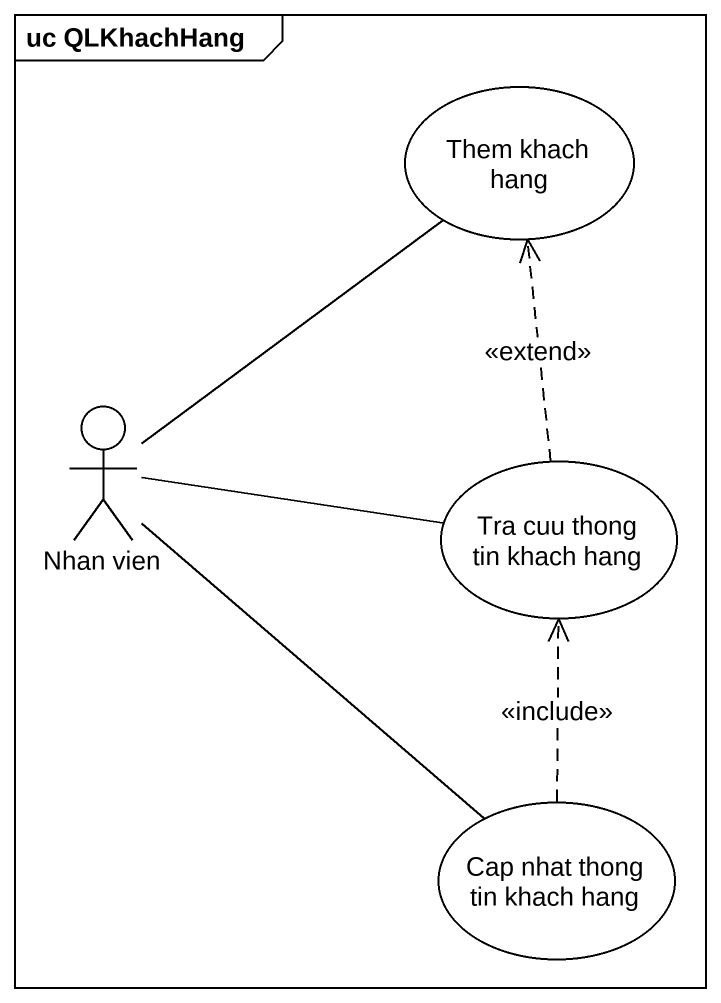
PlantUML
@startuml
mainframe uc QLKhachHang
usecase "Them khach hang" as Them_khach_hang
actor "Nhan vien" as Nhan_vien
usecase "Tra cuu thong tin khach hang" as Tra_cuu_thong_tin_khach_hang
usecase "Cap nhat thong tin khach hang" as Cap_nhat_thong_tin_khach
Nhan_vien -up- Them_khach_hang
Nhan_vien -right- Tra_cuu_thong_tin_khach_hang
Nhan_vien -- Cap_nhat_thong_tin_khach
Tra_cuu_thong_tin_khach_hang .up.> Them_khach_hang : <<extend>>
Cap_nhat_thong_tin_khach .up.> Tra_cuu_thong_tin_khach_hang : <<include>>
@enduml
